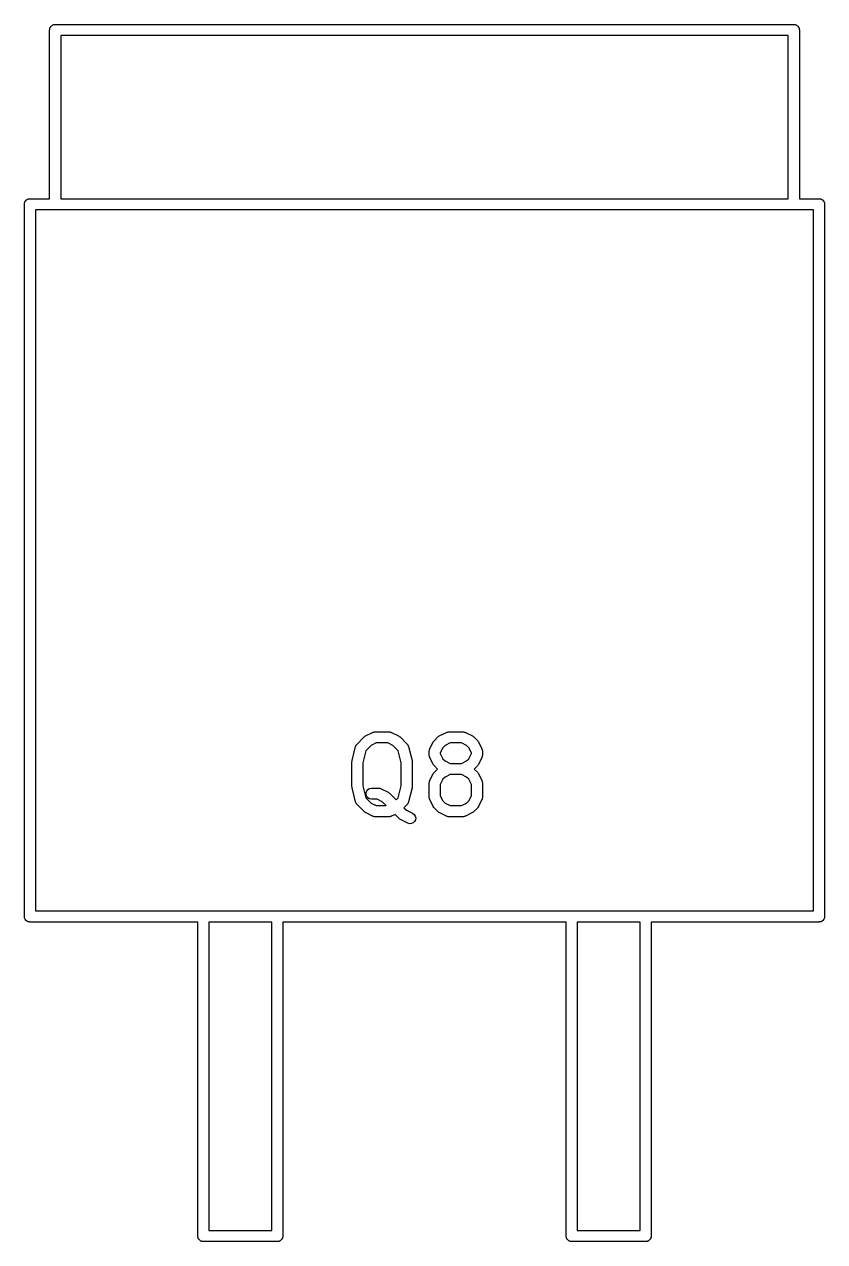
# Model space of a CAD drawing. Extents: x 0 to 76, y -93 to 10.
# Drawn here: x 45.58 to 56.42, y -49.09 to -32.59 of the extents above; entities that cross this region are included whole.
import ezdxf

# ---------------------------------------------------------------- set-up
doc = ezdxf.new("R2010")
doc.units = 0
doc.header["$MEASUREMENT"] = 0
doc.layers.add('BLACK', color=7, linetype='CONTINUOUS')

msp = doc.modelspace()

# ---------------------------------------------------------------- linework, layer by layer
at = {"layer": 'Black'}
for p, q in [((45.9212, -32.6655), (45.9223, -32.659)), ((45.9223, -32.6525), (45.9246, -32.6463)), ((45.9223, -32.659), (45.9223, -32.6525)), ((45.9246, -32.6463), (45.9257, -32.6398)), ((45.9257, -32.6398), (45.929, -32.6342)), ((45.929, -32.6342), (45.9312, -32.628)), ((45.9312, -32.628), (45.9355, -32.623)), ((45.9355, -32.623), (45.9387, -32.6173)), ((45.9387, -32.6173), (45.9438, -32.6131)), ((45.9438, -32.6131), (45.948, -32.608)), ((45.948, -32.608), (45.9537, -32.6048)), ((45.9537, -32.6048), (45.9587, -32.6005)), ((45.9587, -32.6005), (45.9649, -32.5983)), ((45.9649, -32.5983), (45.9705, -32.595)), ((45.9705, -32.595), (45.977, -32.5939)), ((45.977, -32.5939), (45.9832, -32.5916)), ((45.9832, -32.5916), (45.9897, -32.5916)), ((45.9897, -32.5916), (45.9962, -32.5905)), ((45.9962, -32.5905), (56.0038, -32.5905)), ((56.0038, -32.5905), (56.0103, -32.5916)), ((56.0103, -32.5916), (56.0168, -32.5916)), ((56.0168, -32.5916), (56.023, -32.5939)), ((56.023, -32.5939), (56.0295, -32.595)), ((56.0295, -32.595), (56.0351, -32.5983)), ((56.0351, -32.5983), (56.0413, -32.6005)), ((56.0413, -32.6005), (56.0463, -32.6048)), ((56.0463, -32.6048), (56.052, -32.608)), ((56.052, -32.608), (56.0562, -32.6131)), ((56.0562, -32.6131), (56.0613, -32.6173)), ((56.0613, -32.6173), (56.0645, -32.623)), ((56.0645, -32.623), (56.0688, -32.628)), ((56.0688, -32.628), (56.071, -32.6342)), ((56.071, -32.6342), (56.0743, -32.6398)), ((56.0743, -32.6398), (56.0754, -32.6463)), ((56.0754, -32.6463), (56.0777, -32.6525)), ((56.0777, -32.6525), (56.0777, -32.659)), ((56.0777, -32.659), (56.0788, -32.6655)), ((45.9212, -34.9527), (45.9212, -32.6655)), ((46.0712, -32.7405), (46.0712, -34.9527)), ((55.9288, -32.7405), (46.0712, -32.7405)), ((55.9288, -34.9527), (55.9288, -32.7405)), ((56.0788, -32.6655), (56.0788, -34.9527)), ((45.6051, -34.9702), (45.6108, -34.967)), ((45.6108, -34.967), (45.6158, -34.9627)), ((45.6158, -34.9627), (45.622, -34.9605)), ((45.622, -34.9605), (45.6276, -34.9572)), ((45.6276, -34.9572), (45.6341, -34.9561)), ((45.6341, -34.9561), (45.6403, -34.9538)), ((45.6403, -34.9538), (45.6468, -34.9538)), ((45.6468, -34.9538), (45.6533, -34.9527)), ((45.6533, -34.9527), (45.9212, -34.9527)), ((46.0712, -34.9527), (55.9288, -34.9527)), ((56.0788, -34.9527), (56.3467, -34.9527)), ((56.3467, -34.9527), (56.3532, -34.9538)), ((56.3532, -34.9538), (56.3597, -34.9538)), ((56.3597, -34.9538), (56.3659, -34.9561)), ((56.3659, -34.9561), (56.3724, -34.9572)), ((56.3724, -34.9572), (56.378, -34.9605)), ((56.378, -34.9605), (56.3842, -34.9627)), ((56.3842, -34.9627), (56.3892, -34.967)), ((56.3892, -34.967), (56.3949, -34.9702)), ((45.5783, -35.0277), (45.5794, -35.0212)), ((45.5783, -44.6797), (45.5783, -35.0277)), ((45.5794, -35.0147), (45.5817, -35.0085)), ((45.5794, -35.0212), (45.5794, -35.0147)), ((45.5817, -35.0085), (45.5828, -35.002)), ((45.5828, -35.002), (45.5861, -34.9964)), ((45.5861, -34.9964), (45.5883, -34.9902)), ((45.5883, -34.9902), (45.5926, -34.9852)), ((45.5926, -34.9852), (45.5958, -34.9795)), ((45.5958, -34.9795), (45.6009, -34.9753)), ((45.6009, -34.9753), (45.6051, -34.9702)), ((45.7283, -35.1027), (45.7283, -44.6047)), ((56.2717, -35.1027), (45.7283, -35.1027)), ((56.2717, -44.6047), (56.2717, -35.1027)), ((56.3949, -34.9702), (56.3991, -34.9753)), ((56.3991, -34.9753), (56.4042, -34.9795)), ((56.4042, -34.9795), (56.4074, -34.9852)), ((56.4074, -34.9852), (56.4117, -34.9902)), ((56.4117, -34.9902), (56.4139, -34.9964)), ((56.4139, -34.9964), (56.4172, -35.002)), ((56.4172, -35.002), (56.4183, -35.0085)), ((56.4183, -35.0085), (56.4206, -35.0147)), ((56.4206, -35.0147), (56.4206, -35.0212)), ((56.4206, -35.0212), (56.4217, -35.0277)), ((56.4217, -35.0277), (56.4217, -44.6797)), ((50.2007, -42.233), (50.296, -42.1854)), ((50.296, -42.1854), (50.3001, -42.1842)), ((50.3001, -42.1842), (50.3039, -42.182)), ((50.3039, -42.182), (50.3125, -42.1805)), ((50.3125, -42.1805), (50.3209, -42.178)), ((50.3209, -42.178), (50.3253, -42.1782)), ((50.3253, -42.1782), (50.3295, -42.1775)), ((50.3295, -42.1775), (50.52, -42.1775)), ((50.52, -42.1775), (50.5242, -42.1782)), ((50.5242, -42.1782), (50.5286, -42.178)), ((50.5286, -42.178), (50.537, -42.1805)), ((50.537, -42.1805), (50.5456, -42.182)), ((50.5456, -42.182), (50.5494, -42.1842)), ((50.5494, -42.1842), (50.5535, -42.1854)), ((50.5535, -42.1854), (50.6488, -42.233)), ((51.2007, -42.233), (51.296, -42.1854)), ((51.296, -42.1854), (51.3001, -42.1842)), ((51.3001, -42.1842), (51.3039, -42.182)), ((51.3039, -42.182), (51.3125, -42.1805)), ((51.3125, -42.1805), (51.3209, -42.178)), ((51.3209, -42.178), (51.3253, -42.1782)), ((51.3253, -42.1782), (51.3295, -42.1775)), ((51.3295, -42.1775), (51.52, -42.1775)), ((51.52, -42.1775), (51.5242, -42.1782)), ((51.5242, -42.1782), (51.5286, -42.178)), ((51.5286, -42.178), (51.537, -42.1805)), ((51.537, -42.1805), (51.5456, -42.182)), ((51.5456, -42.182), (51.5494, -42.1842)), ((51.5494, -42.1842), (51.5535, -42.1854)), ((51.5535, -42.1854), (51.6488, -42.233)), ((50.0187, -42.5676), (50.0663, -42.3771)), ((50.0663, -42.3771), (50.0692, -42.3706)), ((50.0692, -42.3706), (50.0711, -42.3636)), ((50.0711, -42.3636), (50.0745, -42.3588)), ((50.0745, -42.3588), (50.0769, -42.3534)), ((50.0769, -42.3534), (50.0819, -42.3482)), ((50.0819, -42.3482), (50.086, -42.3423)), ((50.086, -42.3423), (50.1812, -42.2471)), ((50.1812, -42.2471), (50.1911, -42.2402)), ((50.1911, -42.2402), (50.2007, -42.233)), ((50.2787, -42.3617), (50.2068, -42.4337)), ((50.3472, -42.3275), (50.2787, -42.3617)), ((50.5023, -42.3275), (50.3472, -42.3275)), ((50.5708, -42.3617), (50.5023, -42.3275)), ((50.6427, -42.4337), (50.5708, -42.3617)), ((50.6488, -42.233), (50.6584, -42.2402)), ((50.6584, -42.2402), (50.6683, -42.2471)), ((50.6683, -42.2471), (50.7635, -42.3423)), ((50.7635, -42.3423), (50.7676, -42.3482)), ((50.7676, -42.3482), (50.7726, -42.3534)), ((50.7726, -42.3534), (50.775, -42.3588)), ((50.775, -42.3588), (50.7784, -42.3636)), ((50.7784, -42.3636), (50.7803, -42.3706)), ((50.7803, -42.3706), (50.7832, -42.3771)), ((50.7832, -42.3771), (50.8308, -42.5676)), ((51.072, -42.4094), (51.1196, -42.3142)), ((51.1196, -42.3142), (51.1267, -42.3045)), ((51.1267, -42.3045), (51.1336, -42.2947)), ((51.1336, -42.2947), (51.1812, -42.2471)), ((51.1812, -42.2471), (51.1911, -42.2402)), ((51.1911, -42.2402), (51.2007, -42.233)), ((51.2787, -42.3617), (51.2483, -42.3921)), ((51.3472, -42.3275), (51.2787, -42.3617)), ((51.5023, -42.3275), (51.3472, -42.3275)), ((51.5708, -42.3617), (51.5023, -42.3275)), ((51.6012, -42.3921), (51.5708, -42.3617)), ((51.6488, -42.233), (51.6584, -42.2402)), ((51.6584, -42.2402), (51.6683, -42.2471)), ((51.6683, -42.2471), (51.7159, -42.2947)), ((51.7159, -42.2947), (51.7228, -42.3045)), ((51.7228, -42.3045), (51.7299, -42.3142)), ((51.7299, -42.3142), (51.7775, -42.4094)), ((50.2068, -42.4337), (50.1664, -42.595)), ((50.6831, -42.595), (50.6427, -42.4337)), ((51.064, -42.443), (51.0648, -42.4387)), ((51.064, -42.4906), (51.064, -42.443)), ((51.0648, -42.4948), (51.064, -42.4906)), ((51.0645, -42.4344), (51.067, -42.426)), ((51.0648, -42.4387), (51.0645, -42.4344)), ((51.0645, -42.4992), (51.0648, -42.4948)), ((51.067, -42.5076), (51.0645, -42.4992)), ((51.067, -42.426), (51.0686, -42.4173)), ((51.0686, -42.5162), (51.067, -42.5076)), ((51.0686, -42.4173), (51.0707, -42.4136)), ((51.0707, -42.52), (51.0686, -42.5162)), ((51.0707, -42.4136), (51.072, -42.4094)), ((51.072, -42.5241), (51.0707, -42.52)), ((51.1196, -42.6194), (51.072, -42.5241)), ((51.2483, -42.3921), (51.214, -42.4607)), ((51.214, -42.4607), (51.214, -42.4729)), ((51.214, -42.4729), (51.2483, -42.5414)), ((51.2483, -42.5414), (51.2787, -42.5718)), ((51.5708, -42.5718), (51.6012, -42.5414)), ((51.6355, -42.4607), (51.6012, -42.3921)), ((51.6012, -42.5414), (51.6355, -42.4729)), ((51.6355, -42.4729), (51.6355, -42.4607)), ((51.7775, -42.5241), (51.7299, -42.6194)), ((51.7775, -42.4094), (51.7788, -42.4136)), ((51.7788, -42.52), (51.7775, -42.5241)), ((51.7788, -42.4136), (51.7809, -42.4173)), ((51.7809, -42.5162), (51.7788, -42.52)), ((51.7809, -42.4173), (51.7825, -42.426)), ((51.7825, -42.5076), (51.7809, -42.5162)), ((51.7825, -42.426), (51.785, -42.4344)), ((51.785, -42.4992), (51.7825, -42.5076)), ((51.785, -42.4344), (51.7847, -42.4387)), ((51.7847, -42.4387), (51.7855, -42.443)), ((51.7855, -42.4906), (51.7847, -42.4948)), ((51.7847, -42.4948), (51.785, -42.4992)), ((51.7855, -42.443), (51.7855, -42.4906)), ((50.0164, -42.5858), (50.018, -42.5768)), ((50.0164, -42.9191), (50.0164, -42.5858)), ((50.018, -42.5768), (50.0187, -42.5676)), ((50.1664, -42.595), (50.1664, -42.9099)), ((50.6831, -42.9099), (50.6831, -42.595)), ((50.8308, -42.5676), (50.8315, -42.5768)), ((50.8315, -42.5768), (50.8331, -42.5858)), ((50.8331, -42.5858), (50.8331, -42.9191)), ((51.1267, -42.629), (51.1196, -42.6194)), ((51.1336, -42.6388), (51.1267, -42.629)), ((51.1758, -42.6811), (51.1336, -42.6388)), ((51.1336, -42.7233), (51.1758, -42.6811)), ((51.2787, -42.5718), (51.3472, -42.6061)), ((51.3472, -42.6061), (51.5023, -42.6061)), ((51.5023, -42.6061), (51.5708, -42.5718)), ((51.7159, -42.6388), (51.6737, -42.6811)), ((51.6737, -42.6811), (51.7159, -42.7233)), ((51.7228, -42.629), (51.7159, -42.6388)), ((51.7299, -42.6194), (51.7228, -42.629)), ((51.064, -42.8715), (51.0648, -42.8673)), ((51.064, -43.062), (51.064, -42.8715)), ((51.0645, -42.863), (51.067, -42.8545)), ((51.0648, -42.8673), (51.0645, -42.863)), ((51.067, -42.8545), (51.0686, -42.8459)), ((51.0686, -42.8459), (51.0707, -42.8421)), ((51.0707, -42.8421), (51.072, -42.838)), ((51.072, -42.838), (51.1196, -42.7427)), ((51.1196, -42.7427), (51.1267, -42.7331)), ((51.1267, -42.7331), (51.1336, -42.7233)), ((51.2483, -42.8207), (51.214, -42.8892)), ((51.2787, -42.7903), (51.2483, -42.8207)), ((51.3472, -42.7561), (51.2787, -42.7903)), ((51.5023, -42.7561), (51.3472, -42.7561)), ((51.5708, -42.7903), (51.5023, -42.7561)), ((51.6012, -42.8207), (51.5708, -42.7903)), ((51.6355, -42.8892), (51.6012, -42.8207)), ((51.7159, -42.7233), (51.7228, -42.7331)), ((51.7228, -42.7331), (51.7299, -42.7427)), ((51.7299, -42.7427), (51.7775, -42.838)), ((51.7775, -42.838), (51.7788, -42.8421)), ((51.7788, -42.8421), (51.7809, -42.8459)), ((51.7809, -42.8459), (51.7825, -42.8545)), ((51.7825, -42.8545), (51.785, -42.863)), ((51.785, -42.863), (51.7847, -42.8673)), ((51.7847, -42.8673), (51.7855, -42.8715)), ((51.7855, -42.8715), (51.7855, -43.062)), ((50.018, -42.9282), (50.0164, -42.9191)), ((50.0187, -42.9373), (50.018, -42.9282)), ((50.0663, -43.1278), (50.0187, -42.9373)), ((50.1664, -42.9099), (50.2068, -43.0713)), ((50.208, -43.0014), (50.2169, -42.9769)), ((50.208, -43.0274), (50.208, -43.0014)), ((50.2169, -43.0519), (50.208, -43.0274)), ((50.2169, -42.9769), (50.2337, -42.9569)), ((50.2337, -42.9569), (50.2562, -42.9439)), ((50.2562, -42.9439), (50.2819, -42.9394)), ((50.2819, -42.9394), (50.3771, -42.9394)), ((50.3771, -42.9394), (50.3814, -42.9401)), ((50.3814, -42.9401), (50.3857, -42.9399)), ((50.3857, -42.9399), (50.3941, -42.9424)), ((50.3941, -42.9424), (50.4028, -42.9439)), ((50.4028, -42.9439), (50.4065, -42.9461)), ((50.4065, -42.9461), (50.4107, -42.9473)), ((50.4107, -42.9473), (50.5059, -42.9949)), ((50.5059, -42.9949), (50.5156, -43.0021)), ((50.5156, -43.0021), (50.5254, -43.009)), ((50.5254, -43.009), (50.6152, -43.0988)), ((50.6427, -43.0713), (50.6831, -42.9099)), ((50.8308, -42.9373), (50.7832, -43.1278)), ((50.8315, -42.9282), (50.8308, -42.9373)), ((50.8331, -42.9191), (50.8315, -42.9282)), ((51.214, -42.8892), (51.214, -43.0443)), ((51.214, -43.0443), (51.2483, -43.1128)), ((51.6012, -43.1128), (51.6355, -43.0443)), ((51.6355, -43.0443), (51.6355, -42.8892)), ((50.0692, -43.1344), (50.0663, -43.1278)), ((50.0711, -43.1413), (50.0692, -43.1344)), ((50.0745, -43.1462), (50.0711, -43.1413)), ((50.0769, -43.1516), (50.0745, -43.1462)), ((50.0819, -43.1568), (50.0769, -43.1516)), ((50.086, -43.1627), (50.0819, -43.1568)), ((50.1812, -43.2579), (50.086, -43.1627)), ((50.2068, -43.0713), (50.2787, -43.1432)), ((50.2337, -43.0718), (50.2169, -43.0519)), ((50.2562, -43.0849), (50.2337, -43.0718)), ((50.2819, -43.0894), (50.2562, -43.0849)), ((50.2787, -43.1432), (50.3472, -43.1775)), ((50.3594, -43.0894), (50.2819, -43.0894)), ((50.3472, -43.1775), (50.4818, -43.1775)), ((50.4279, -43.1236), (50.3594, -43.0894)), ((50.4818, -43.1775), (50.4279, -43.1236)), ((50.6152, -43.0988), (50.6427, -43.0713)), ((50.7635, -43.1627), (50.7213, -43.2049)), ((50.7213, -43.2049), (50.7549, -43.2385)), ((50.7676, -43.1568), (50.7635, -43.1627)), ((50.7726, -43.1516), (50.7676, -43.1568)), ((50.775, -43.1462), (50.7726, -43.1516)), ((50.7784, -43.1413), (50.775, -43.1462)), ((50.7803, -43.1344), (50.7784, -43.1413)), ((50.7832, -43.1278), (50.7803, -43.1344)), ((51.0648, -43.0663), (51.064, -43.062)), ((51.0645, -43.0706), (51.0648, -43.0663)), ((51.067, -43.079), (51.0645, -43.0706)), ((51.0686, -43.0877), (51.067, -43.079)), ((51.0707, -43.0914), (51.0686, -43.0877)), ((51.072, -43.0955), (51.0707, -43.0914)), ((51.1196, -43.1908), (51.072, -43.0955)), ((51.1267, -43.2004), (51.1196, -43.1908)), ((51.1336, -43.2103), (51.1267, -43.2004)), ((51.1812, -43.2579), (51.1336, -43.2103)), ((51.2483, -43.1128), (51.2787, -43.1432)), ((51.2787, -43.1432), (51.3472, -43.1775)), ((51.3472, -43.1775), (51.5023, -43.1775)), ((51.5023, -43.1775), (51.5708, -43.1432)), ((51.5708, -43.1432), (51.6012, -43.1128)), ((51.7159, -43.2103), (51.6683, -43.2579)), ((51.7228, -43.2004), (51.7159, -43.2103)), ((51.7299, -43.1908), (51.7228, -43.2004)), ((51.7775, -43.0955), (51.7299, -43.1908)), ((51.7788, -43.0914), (51.7775, -43.0955)), ((51.7809, -43.0877), (51.7788, -43.0914)), ((51.7825, -43.079), (51.7809, -43.0877)), ((51.785, -43.0706), (51.7825, -43.079)), ((51.7855, -43.062), (51.7847, -43.0663)), ((51.7847, -43.0663), (51.785, -43.0706)), ((50.1911, -43.2648), (50.1812, -43.2579)), ((50.2007, -43.2719), (50.1911, -43.2648)), ((50.296, -43.3196), (50.2007, -43.2719)), ((50.3001, -43.3208), (50.296, -43.3196)), ((50.3039, -43.323), (50.3001, -43.3208)), ((50.3125, -43.3245), (50.3039, -43.323)), ((50.3209, -43.327), (50.3125, -43.3245)), ((50.3253, -43.3267), (50.3209, -43.327)), ((50.3295, -43.3275), (50.3253, -43.3267)), ((50.52, -43.3275), (50.3295, -43.3275)), ((50.5242, -43.3267), (50.52, -43.3275)), ((50.5286, -43.327), (50.5242, -43.3267)), ((50.537, -43.3245), (50.5286, -43.327)), ((50.5456, -43.323), (50.537, -43.3245)), ((50.5494, -43.3208), (50.5456, -43.323)), ((50.5535, -43.3196), (50.5494, -43.3208)), ((50.6004, -43.2961), (50.5535, -43.3196)), ((50.6574, -43.3531), (50.6004, -43.2961)), ((50.6673, -43.36), (50.6574, -43.3531)), ((50.6769, -43.3672), (50.6673, -43.36)), ((50.7722, -43.4148), (50.6769, -43.3672)), ((50.7549, -43.2385), (50.8392, -43.2806)), ((50.8392, -43.2806), (50.8602, -43.2962)), ((50.8602, -43.2962), (50.8745, -43.3179)), ((50.8776, -43.3691), (50.8659, -43.3924)), ((50.8745, -43.3179), (50.8806, -43.3432)), ((50.8806, -43.3432), (50.8776, -43.3691)), ((51.1911, -43.2648), (51.1812, -43.2579)), ((51.2007, -43.2719), (51.1911, -43.2648)), ((51.296, -43.3196), (51.2007, -43.2719)), ((51.3001, -43.3208), (51.296, -43.3196)), ((51.3039, -43.323), (51.3001, -43.3208)), ((51.3125, -43.3245), (51.3039, -43.323)), ((51.3209, -43.327), (51.3125, -43.3245)), ((51.3253, -43.3267), (51.3209, -43.327)), ((51.3295, -43.3275), (51.3253, -43.3267)), ((51.52, -43.3275), (51.3295, -43.3275)), ((51.5242, -43.3267), (51.52, -43.3275)), ((51.5286, -43.327), (51.5242, -43.3267)), ((51.537, -43.3245), (51.5286, -43.327)), ((51.5456, -43.323), (51.537, -43.3245)), ((51.5494, -43.3208), (51.5456, -43.323)), ((51.5535, -43.3196), (51.5494, -43.3208)), ((51.6488, -43.2719), (51.5535, -43.3196)), ((51.6584, -43.2648), (51.6488, -43.2719)), ((51.6683, -43.2579), (51.6584, -43.2648)), ((50.7971, -43.4222), (50.7722, -43.4148)), ((50.8231, -43.4207), (50.7971, -43.4222)), ((50.847, -43.4103), (50.8231, -43.4207)), ((50.8659, -43.3924), (50.847, -43.4103)), ((45.5794, -44.6862), (45.5783, -44.6797)), ((45.5794, -44.6927), (45.5794, -44.6862)), ((45.5817, -44.6989), (45.5794, -44.6927)), ((45.5828, -44.7054), (45.5817, -44.6989)), ((45.7283, -44.6047), (56.2717, -44.6047)), ((56.4183, -44.6989), (56.4172, -44.7054)), ((56.4206, -44.6927), (56.4183, -44.6989)), ((56.4217, -44.6797), (56.4206, -44.6862)), ((56.4206, -44.6862), (56.4206, -44.6927)), ((45.5861, -44.711), (45.5828, -44.7054)), ((45.5883, -44.7172), (45.5861, -44.711)), ((45.5926, -44.7222), (45.5883, -44.7172)), ((45.5958, -44.7279), (45.5926, -44.7222)), ((45.6009, -44.7321), (45.5958, -44.7279)), ((45.6051, -44.7372), (45.6009, -44.7321)), ((45.6108, -44.7404), (45.6051, -44.7372)), ((45.6158, -44.7447), (45.6108, -44.7404)), ((45.622, -44.7469), (45.6158, -44.7447)), ((45.6276, -44.7502), (45.622, -44.7469)), ((45.6341, -44.7513), (45.6276, -44.7502)), ((45.6403, -44.7536), (45.6341, -44.7513)), ((45.6468, -44.7536), (45.6403, -44.7536)), ((45.6533, -44.7547), (45.6468, -44.7536)), ((47.9278, -44.7547), (45.6533, -44.7547)), ((47.9278, -49.0104), (47.9278, -44.7547)), ((48.0778, -44.7547), (48.0778, -48.9354)), ((48.9311, -44.7547), (48.0778, -44.7547)), ((48.9311, -48.9354), (48.9311, -44.7547)), ((52.9189, -44.7547), (49.0811, -44.7547)), ((49.0811, -44.7547), (49.0811, -49.0104)), ((52.9189, -49.0104), (52.9189, -44.7547)), ((53.0689, -44.7547), (53.0689, -48.9354)), ((53.9222, -44.7547), (53.0689, -44.7547)), ((53.9222, -48.9354), (53.9222, -44.7547)), ((56.3467, -44.7547), (54.0722, -44.7547)), ((54.0722, -44.7547), (54.0722, -49.0104)), ((56.3532, -44.7536), (56.3467, -44.7547)), ((56.3597, -44.7536), (56.3532, -44.7536)), ((56.3659, -44.7513), (56.3597, -44.7536)), ((56.3724, -44.7502), (56.3659, -44.7513)), ((56.378, -44.7469), (56.3724, -44.7502)), ((56.3842, -44.7447), (56.378, -44.7469)), ((56.3892, -44.7404), (56.3842, -44.7447)), ((56.3949, -44.7372), (56.3892, -44.7404)), ((56.3991, -44.7321), (56.3949, -44.7372)), ((56.4042, -44.7279), (56.3991, -44.7321)), ((56.4074, -44.7222), (56.4042, -44.7279)), ((56.4117, -44.7172), (56.4074, -44.7222)), ((56.4139, -44.711), (56.4117, -44.7172)), ((56.4172, -44.7054), (56.4139, -44.711)), ((48.0778, -48.9354), (48.9311, -48.9354)), ((53.0689, -48.9354), (53.9222, -48.9354)), ((47.9289, -49.0169), (47.9278, -49.0104)), ((47.9289, -49.0234), (47.9289, -49.0169)), ((47.9312, -49.0296), (47.9289, -49.0234)), ((47.9323, -49.0361), (47.9312, -49.0296)), ((47.9356, -49.0417), (47.9323, -49.0361)), ((47.9378, -49.0479), (47.9356, -49.0417)), ((47.9421, -49.0529), (47.9378, -49.0479)), ((47.9453, -49.0586), (47.9421, -49.0529)), ((47.9504, -49.0628), (47.9453, -49.0586)), ((47.9546, -49.0679), (47.9504, -49.0628)), ((47.9603, -49.0711), (47.9546, -49.0679)), ((47.9653, -49.0754), (47.9603, -49.0711)), ((47.9715, -49.0776), (47.9653, -49.0754)), ((47.9771, -49.0809), (47.9715, -49.0776)), ((47.9836, -49.082), (47.9771, -49.0809)), ((47.9898, -49.0843), (47.9836, -49.082)), ((47.9963, -49.0843), (47.9898, -49.0843)), ((48.0028, -49.0854), (47.9963, -49.0843)), ((49.0061, -49.0854), (48.0028, -49.0854)), ((49.0126, -49.0843), (49.0061, -49.0854)), ((49.0191, -49.0843), (49.0126, -49.0843)), ((49.0253, -49.082), (49.0191, -49.0843)), ((49.0318, -49.0809), (49.0253, -49.082)), ((49.0374, -49.0776), (49.0318, -49.0809)), ((49.0436, -49.0754), (49.0374, -49.0776)), ((49.0486, -49.0711), (49.0436, -49.0754)), ((49.0543, -49.0679), (49.0486, -49.0711)), ((49.0585, -49.0628), (49.0543, -49.0679)), ((49.0636, -49.0586), (49.0585, -49.0628)), ((49.0668, -49.0529), (49.0636, -49.0586)), ((49.0711, -49.0479), (49.0668, -49.0529)), ((49.0733, -49.0417), (49.0711, -49.0479)), ((49.0766, -49.0361), (49.0733, -49.0417)), ((49.0777, -49.0296), (49.0766, -49.0361)), ((49.08, -49.0234), (49.0777, -49.0296)), ((49.0811, -49.0104), (49.08, -49.0169)), ((49.08, -49.0169), (49.08, -49.0234)), ((52.92, -49.0169), (52.9189, -49.0104)), ((52.92, -49.0234), (52.92, -49.0169)), ((52.9223, -49.0296), (52.92, -49.0234)), ((52.9234, -49.0361), (52.9223, -49.0296)), ((52.9267, -49.0417), (52.9234, -49.0361)), ((52.9289, -49.0479), (52.9267, -49.0417)), ((52.9332, -49.0529), (52.9289, -49.0479)), ((52.9364, -49.0586), (52.9332, -49.0529)), ((52.9415, -49.0628), (52.9364, -49.0586)), ((52.9457, -49.0679), (52.9415, -49.0628)), ((52.9514, -49.0711), (52.9457, -49.0679)), ((52.9564, -49.0754), (52.9514, -49.0711)), ((52.9626, -49.0776), (52.9564, -49.0754)), ((52.9682, -49.0809), (52.9626, -49.0776)), ((52.9747, -49.082), (52.9682, -49.0809)), ((52.9809, -49.0843), (52.9747, -49.082)), ((52.9874, -49.0843), (52.9809, -49.0843)), ((52.9939, -49.0854), (52.9874, -49.0843)), ((53.9972, -49.0854), (52.9939, -49.0854)), ((54.0037, -49.0843), (53.9972, -49.0854)), ((54.0102, -49.0843), (54.0037, -49.0843)), ((54.0164, -49.082), (54.0102, -49.0843)), ((54.0229, -49.0809), (54.0164, -49.082)), ((54.0285, -49.0776), (54.0229, -49.0809)), ((54.0347, -49.0754), (54.0285, -49.0776)), ((54.0397, -49.0711), (54.0347, -49.0754)), ((54.0454, -49.0679), (54.0397, -49.0711)), ((54.0496, -49.0628), (54.0454, -49.0679)), ((54.0547, -49.0586), (54.0496, -49.0628)), ((54.0579, -49.0529), (54.0547, -49.0586)), ((54.0622, -49.0479), (54.0579, -49.0529)), ((54.0644, -49.0417), (54.0622, -49.0479)), ((54.0677, -49.0361), (54.0644, -49.0417)), ((54.0688, -49.0296), (54.0677, -49.0361)), ((54.0711, -49.0234), (54.0688, -49.0296)), ((54.0722, -49.0104), (54.0711, -49.0169)), ((54.0711, -49.0169), (54.0711, -49.0234))]:
    msp.add_line(p, q, dxfattribs=at)

doc.saveas('drawing.dxf')
